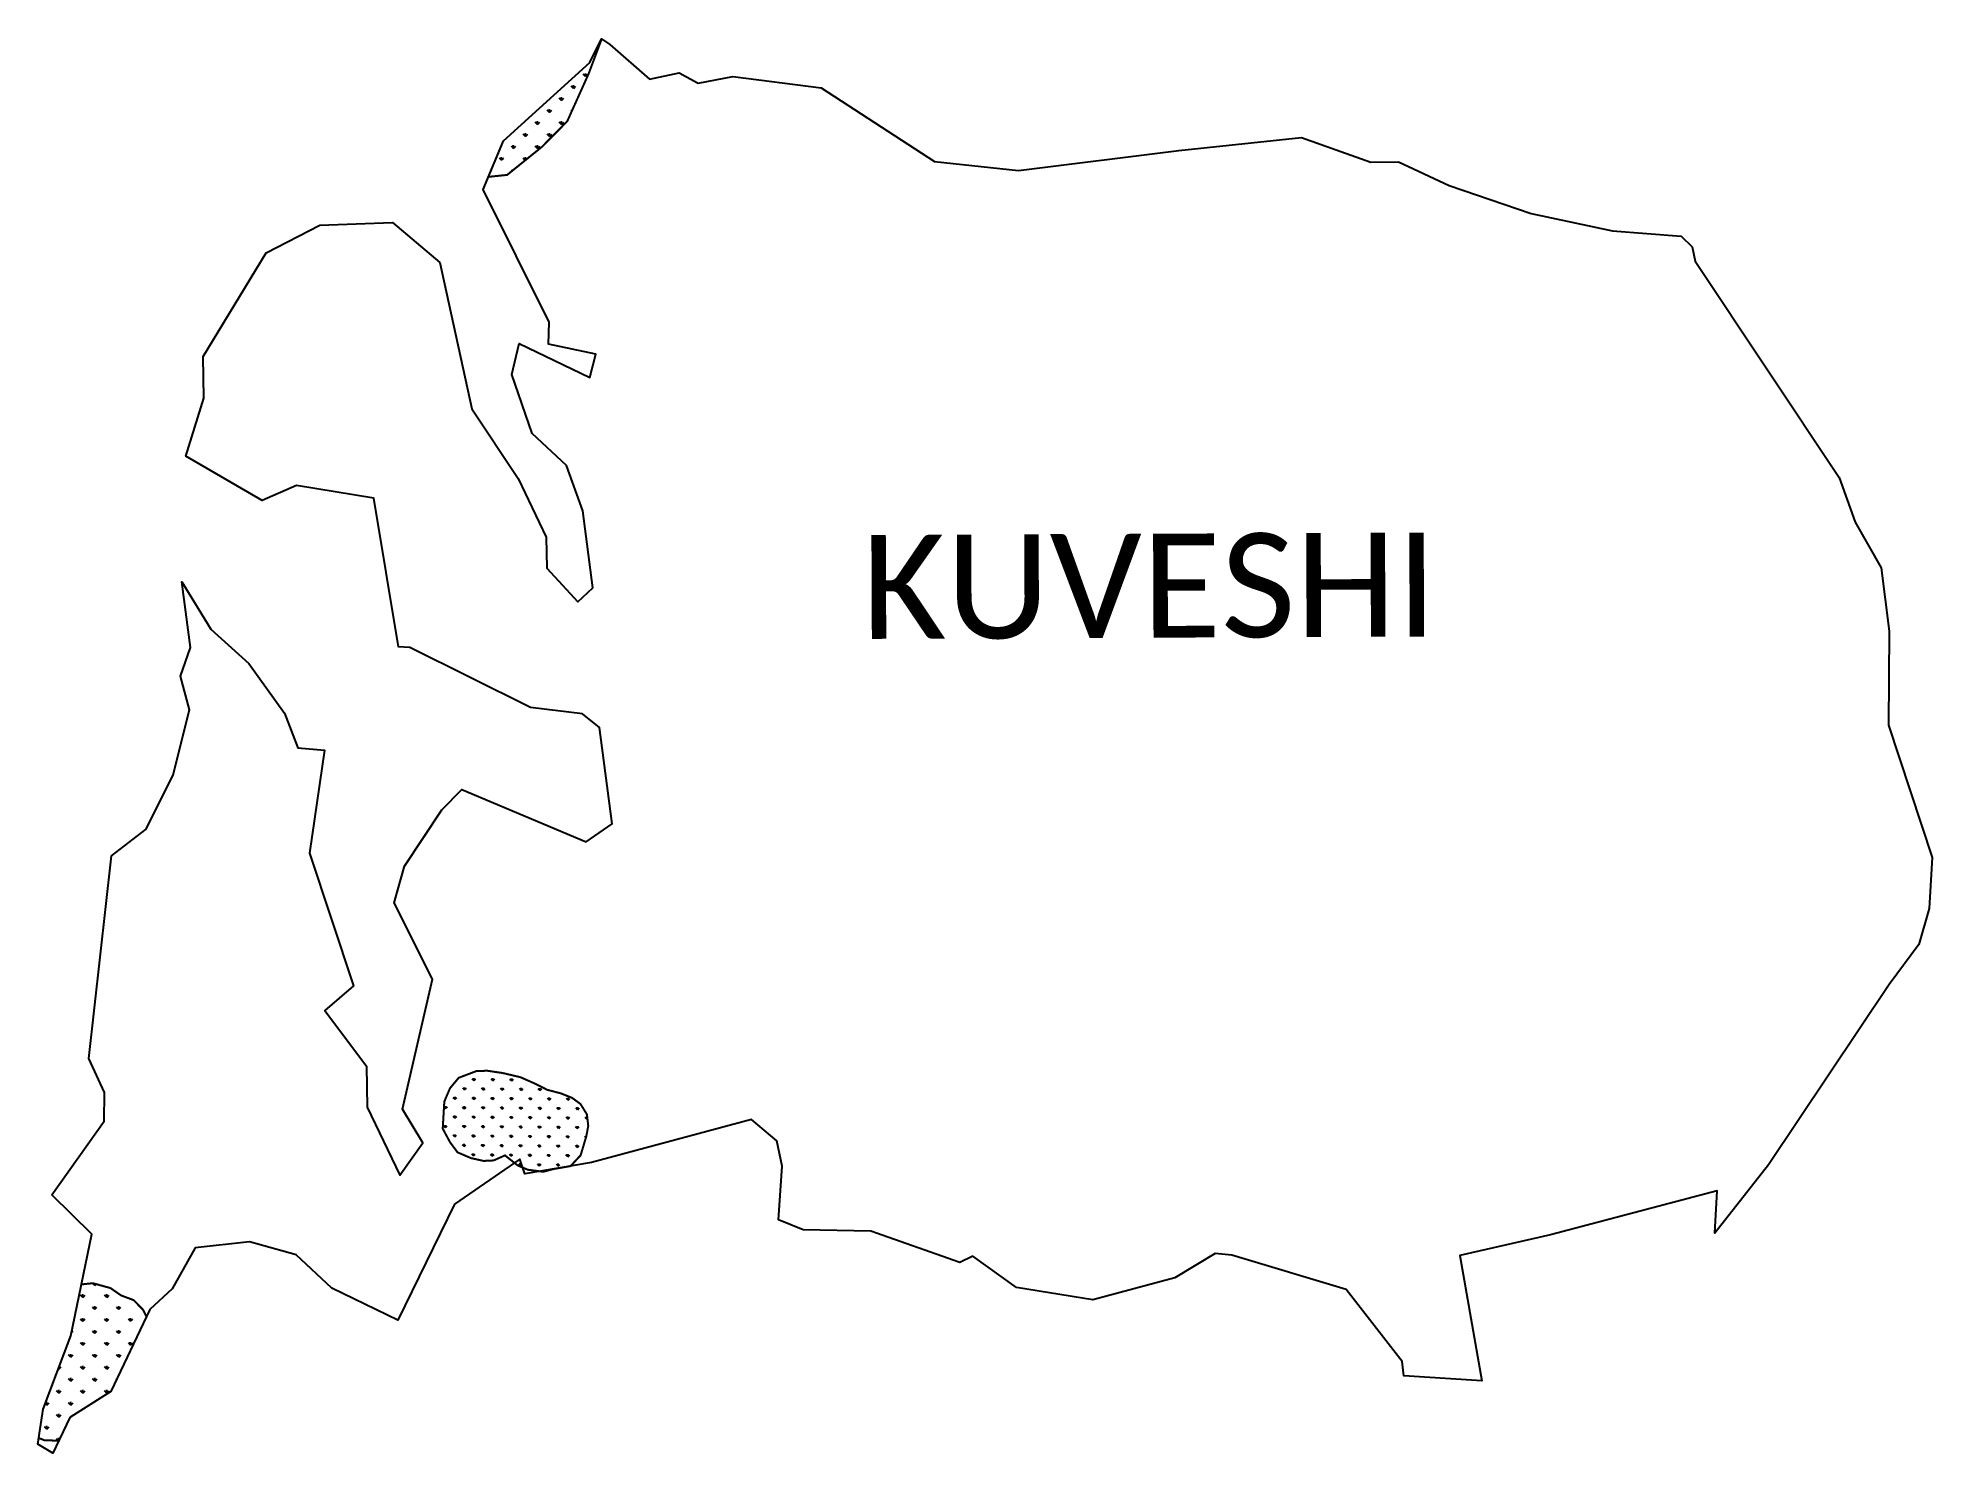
# Model space of a CAD drawing. Header units: metres. Extents: x 323527 to 326370, y 1835241 to 1837365.
import ezdxf

# ---------------------------------------------------------------- set-up
doc = ezdxf.new("R2010")
doc.units = ezdxf.units.M
doc.layers.add('MANGROOVES', color=112, linetype='Continuous')
doc.layers.add('VILLAGE NAME', color=250, linetype='Continuous')
doc.styles.get("Standard").update_dxf_attribs({"font": 'simplex.shx'})

msp = doc.modelspace()

# ---------------------------------------------------------------- hatches: boundary and pattern name
at = {"layer": 'MANGROOVES'}
h = msp.add_hatch(dxfattribs=at)
h.set_pattern_fill('GRASS', color=256)
h.paths.add_polyline_path([(324321.7, 1837239.4), (324353.7, 1837310.5), (324373.4, 1837363), (324372.9, 1837363.3), (324355.4, 1837327.7), (324226, 1837210.1), (324203.4, 1837156), (324231.5, 1837158.9), (324283.8, 1837201.1)])
h = msp.add_hatch(dxfattribs=at)
h.set_pattern_fill('GRASS', color=256, scale=20, angle=-0.4508)
h.set_pattern_definition([(89.549168, (0, 0), (-14.03042154, 14.25297412), [3.75, -24.53427126]), (44.549168, (0, 0), (-14.03042154, 14.25297412), [3.75, -16.25]), (134.549168, (0, 0), (-14.25297412, -14.03042154), [3.75, -16.25])])
h.paths.add_polyline_path([(324135.7, 1835743.3), (324137.2, 1835768.5), (324145.7, 1835788.3), (324158.7, 1835804), (324185.6, 1835814.2), (324201.7, 1835814.6), (324224.8, 1835811.2), (324251.5, 1835804.9), (324273.2, 1835795.3), (324291.6, 1835786), (324311.7, 1835780.8), (324328.8, 1835774), (324341.6, 1835764.7), (324351.2, 1835749.1), (324353.2, 1835731.9), (324350.4, 1835716.7), (324341.8, 1835687.8), (324326.6, 1835671.5), (324301.8, 1835667.3), (324285.6, 1835663), (324262.4, 1835666.1), (324247.3, 1835672.5), (324228.3, 1835687.6), (324211.1, 1835680), (324196.1, 1835679.3), (324177.3, 1835683.5), (324157, 1835692.2), (324145.8, 1835707.3), (324134.8, 1835727.8)])
h = msp.add_hatch(dxfattribs=at)
h.set_pattern_fill('GRASS', color=256)
h.paths.add_polyline_path([(323690.1, 1835445.6), (323685.1, 1835455.8), (323671, 1835470.4), (323652.2, 1835477.4), (323636.1, 1835488.5), (323609.8, 1835495.8), (323592.6, 1835494), (323576.7, 1835416.8), (323535.3, 1835306.7), (323528.7, 1835263.4), (323537.1, 1835260.1), (323558.6, 1835259.5), (323575, 1835294.4), (323636.6, 1835333.5)])

# ---------------------------------------------------------------- linework, layer by layer
at = {"color": 3, "flags": 128}
for points in [[(325569.3, 1837178.5), (325645.4, 1837143.1), (325768.4, 1837100.9), (325890.3, 1837075.2), (325993.5, 1837067.2), (326010.2, 1837051), (326014.5, 1837029.3), (326230.6, 1836705), (326254.7, 1836637.9), (326293.7, 1836569.3), (326305.6, 1836474), (326304.9, 1836333.4), (326370.2, 1836134.4), (326365.5, 1836058.1), (326350.2, 1836004), (326305.7, 1835943.9), (326124.4, 1835673.4), (326044.2, 1835570.7), (326047.8, 1835634.2), (325797.3, 1835568.3), (325661.1, 1835537.5), (325694.3, 1835349.1), (325577.4, 1835356.9), (325574.7, 1835378.4), (325490.5, 1835486.2), (325319.3, 1835537.7), (325293.9, 1835540.2), (325233.4, 1835503.8), (325110.6, 1835470.9), (324995.8, 1835489.2), (324930.6, 1835536.6), (324910.8, 1835526.7), (324777.5, 1835573.8), (324675.6, 1835575.8), (324638.5, 1835590.9), (324644.1, 1835671.2), (324636, 1835709.6), (324598, 1835741.5), (324358, 1835676.8), (324258, 1835660), (324250.4, 1835681.8), (324152.7, 1835614.5), (324067.6, 1835440.5), (323968.6, 1835488.3), (323914.6, 1835538.6), (323844.7, 1835557.7), (323763.1, 1835548.7), (323728.8, 1835487.5), (323695.1, 1835456.1), (323636.6, 1835333.5), (323575, 1835294.4), (323549.8, 1835240.9), (323527.3, 1835254.2), (323535.3, 1835306.7), (323576.7, 1835416.8), (323608.2, 1835569.5), (323547.9, 1835628.2), (323626.6, 1835739.1), (323627.2, 1835782), (323603.6, 1835833.1), (323637.6, 1836136.9), (323689.7, 1836177.3), (323730.1, 1836258.8), (323754.7, 1836356.3), (323741, 1836406.5), (323756, 1836449.5), (323743, 1836548.3), (323786.9, 1836477.4), (323844, 1836425.6), (323897.2, 1836351.4), (323917.5, 1836299.3), (323957.6, 1836295.6), (323934.8, 1836141.1), (324000.8, 1835941.9), (323958, 1835905.1), (324020.4, 1835821.3), (324021.2, 1835759.8), (324070.4, 1835658), (324105, 1835706.4), (324074.2, 1835756.9), (324119.6, 1835952.2), (324062, 1836066.6), (324077.4, 1836121.5), (324133.3, 1836205.9), (324163.3, 1836236.6), (324349.9, 1836158.1), (324389.1, 1836184.9), (324370.1, 1836329.5), (324344.8, 1836350.1), (324266.7, 1836359.7), (324085.4, 1836449.8), (324068.5, 1836450.9), (324031.6, 1836673.7), (323915.4, 1836693), (323863.6, 1836670.3), (323749.4, 1836736.6), (323776.2, 1836824.1), (323775.5, 1836886.3), (323869.7, 1837042), (323950.4, 1837083.5), (324059.6, 1837087.3), (324130.7, 1837027.7), (324178.4, 1836807.8), (324248.1, 1836703.3), (324289.8, 1836615.5), (324291.2, 1836568.8), (324337.7, 1836518.5), (324360.1, 1836539.2), (324345, 1836654.7), (324320.4, 1836722.9), (324268.8, 1836770.8), (324238.4, 1836859.2), (324249.7, 1836905.8), (324355.5, 1836854.7), (324364.8, 1836889.7), (324293.7, 1836905.1), (324294.5, 1836937.7), (324195.4, 1837136.9), (324226, 1837210.1), (324355.4, 1837327.7), (324372.9, 1837363.3), (324385.7, 1837354.7), (324445.3, 1837302.5), (324489.5, 1837312.3), (324518.3, 1837296.5), (324570.2, 1837306.8), (324702.9, 1837289.5), (324873, 1837179.1), (324999, 1837165.4), (325239.7, 1837195.7), (325423.7, 1837214.9), (325527.8, 1837178.2)], [(325527.8, 1837178.2), (325569.3, 1837178.5)]]:
    msp.add_lwpolyline(points, dxfattribs=at)
at = {"layer": 'MANGROOVES', "const_width": 3.02, "flags": 128}
for points in [[(324373.4, 1837363), (324353.7, 1837310.5), (324321.7, 1837239.4), (324283.8, 1837201.1), (324231.5, 1837158.9), (324203.4, 1837156)], [(323592.6, 1835494), (323609.8, 1835495.8), (323636.1, 1835488.5), (323652.2, 1835477.4), (323671, 1835470.4), (323685.1, 1835455.8), (323690.1, 1835445.6)], [(323558.6, 1835259.5), (323537.1, 1835260.1), (323528.7, 1835263.4)]]:
    msp.add_lwpolyline(points, dxfattribs=at)
msp.add_lwpolyline([(324135.7, 1835743.3), (324137.2, 1835768.5), (324145.7, 1835788.3), (324158.7, 1835804), (324185.6, 1835814.2), (324201.7, 1835814.6), (324224.8, 1835811.2), (324251.5, 1835804.9), (324273.2, 1835795.3), (324291.6, 1835786), (324311.7, 1835780.8), (324328.8, 1835774), (324341.6, 1835764.7), (324351.2, 1835749.1), (324353.2, 1835731.9), (324350.4, 1835716.7), (324341.8, 1835687.8), (324326.6, 1835671.5), (324301.8, 1835667.3), (324285.6, 1835663), (324262.4, 1835666.1), (324247.3, 1835672.5), (324228.3, 1835687.6), (324211.1, 1835680), (324196.1, 1835679.3), (324177.3, 1835683.5), (324157, 1835692.2), (324145.8, 1835707.3), (324134.8, 1835727.8)], close=True, dxfattribs=at)

# ---------------------------------------------------------------- texts
at = {"layer": 'VILLAGE NAME', "insert": (324763.5, 1836618.6), "char_height": 155.989, "attachment_point": 1, "rotation": 0.2435}
msp.add_mtext_dynamic_manual_height_columns('{\\fCalibri|b0|i0|c0|p34;KUVESHI}', width=1432.739, gutter_width=779.9, heights=[0], dxfattribs=at)

doc.saveas('drawing.dxf')
